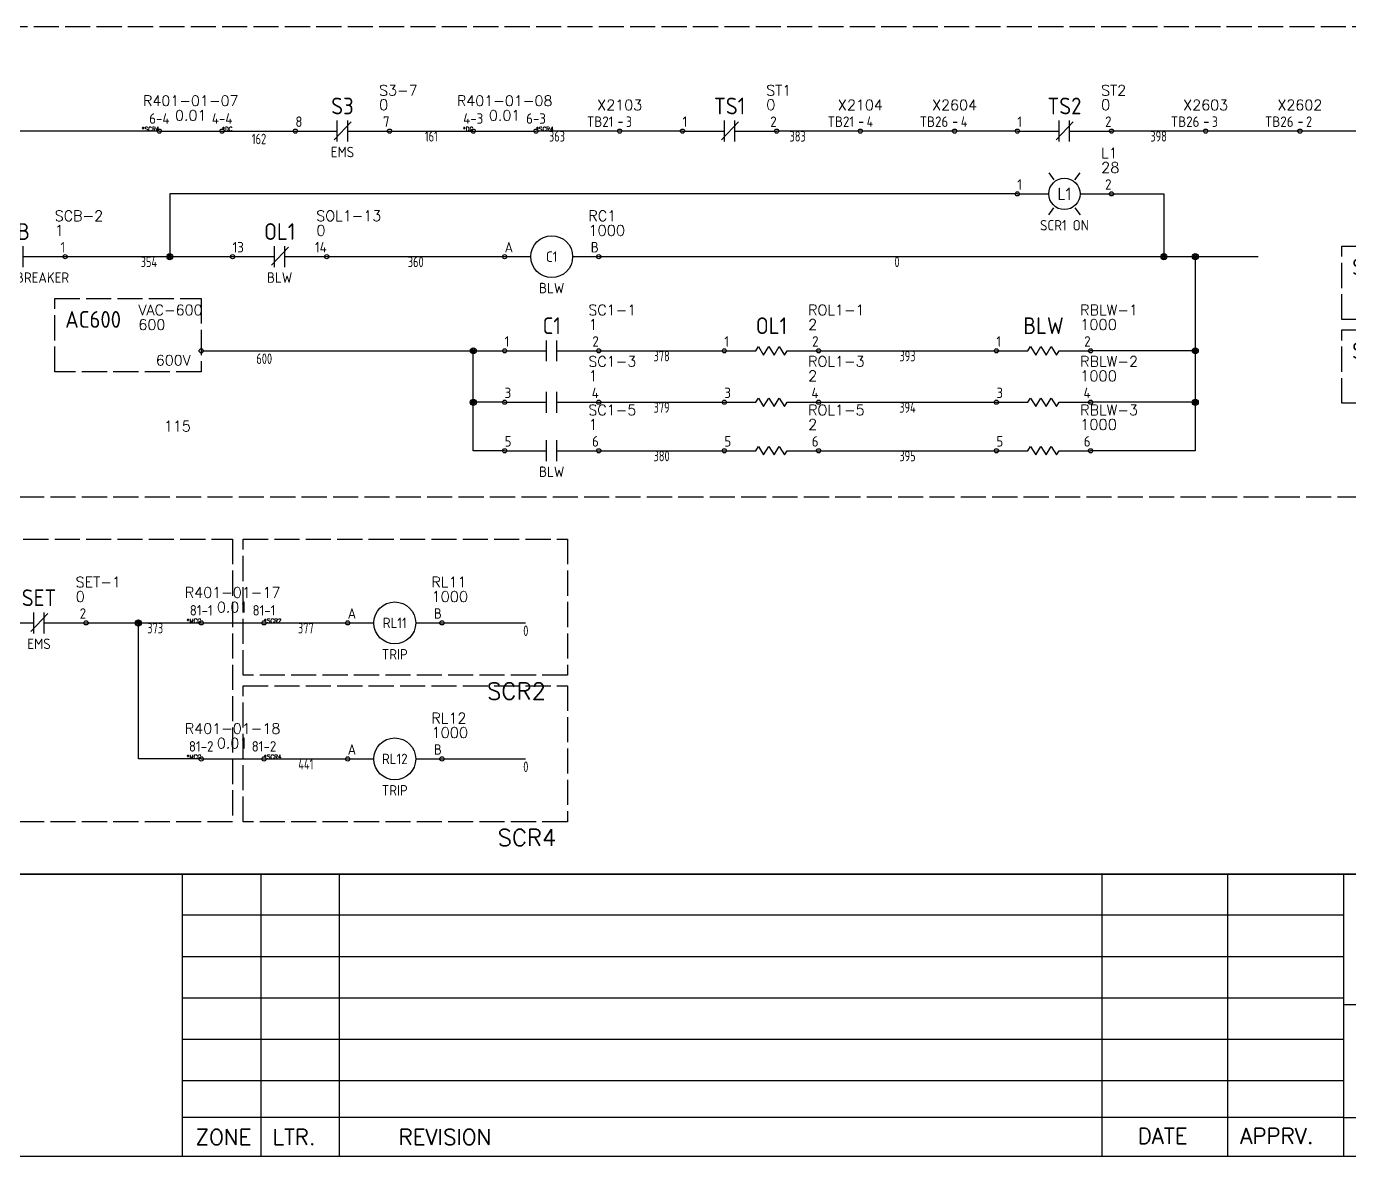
# Model space of a CAD drawing. Header units: millimetres. Extents: x -192 to 1556, y 0 to 646.
# Drawn here: x 120.8 to 436.9, y 0 to 270 of the extents above; entities that cross this region are included whole.
import ezdxf
from ezdxf.enums import TextEntityAlignment as Align

# ---------------------------------------------------------------- set-up
doc = ezdxf.new("R2010")
doc.units = ezdxf.units.MM
doc.header["$LTSCALE"] = 0.5
doc.linetypes.add('ACAD_ISO02W100', pattern=[15, 12, -3])
for name, color, linetype in [('LOCBOX', 7, 'ACAD_ISO02W100'), ('NETLIST', 50, 'Continuous'), ('OUTLINE_0', 7, 'Continuous'), ('OUTLINE_GRID', 7, 'Continuous'), ('SYMS', 7, 'Continuous'), ('WIREFIXED', 7, 'Continuous'), ('WIRENO', 7, 'Continuous'), ('WIRES', 7, 'Continuous')]:
    doc.layers.add(name, color=color, linetype=linetype)
doc.styles.get("Standard").update_dxf_attribs({"font": 'txt.shx', "bigfont": 'gbcbig.shx'})
doc.styles.add('WD', font='romans.shx', dxfattribs={"bigfont": 'gbcbig.shx'})
doc.styles.add('WD_IEC', font='isocp2.shx', dxfattribs={"width": 0.9, "height": 4})

# ---------------------------------------------------------------- blocks, each defined once
blk = doc.blocks.new('CONTRELEC 2016 BLOCK')
for p, q in [((131.63, 68.75), (131.63, 12.5)), ((147.26, 68.75), (147.26, 12.5)), ((162.88, 68.75), (162.88, 12.5)), ((314.74, 68.75), (314.74, 12.5)), ((339.74, 68.75), (339.74, 12.5)), ((362.88, 68.75), (362.88, 12.5)), ((362.88, 60.54), (131.63, 60.54)), ((362.88, 52.29), (131.63, 52.29)), ((362.88, 44.04), (131.63, 44.04)), ((362.88, 42.79), (444.47, 42.79)), ((362.88, 35.79), (131.63, 35.79)), ((362.88, 27.54), (131.63, 27.54)), ((362.88, 20.29), (131.63, 20.29)), ((362.88, 20.29), (444.47, 20.29))]:
    blk.add_line(p, q)
blk.add_lwpolyline([(0, 68.75), (850, 68.75), (850, 12.5), (0, 12.5)], close=True)
at = {"layer": 'OUTLINE_0'}
for s, p in [('ZONE', (134.3, 14.8)), ('LTR.', (149.63, 14.83)), ('REVISION', (174.72, 14.83)), ('DATE', (321.88, 15.05)), ('APPRV.', (342.3, 15.05))]:
    blk.add_text(s, height=3.125, dxfattribs=at).set_placement(p)
at = {"layer": 'OUTLINE_0', "style": 'WD'}
for tag, height, p in [('DWGDESC1', 5, (644.66, 57.89)), ('EDBY', 3, (553.37, 56.41)), ('EDDATE', 3, (575, 56.41)), ('DWGDESC2', 5, (645.03, 47.96)), ('CKBY', 3, (553.37, 48.16)), ('CKDATE', 3, (575, 48.16)), ('DWGDESC3', 5, (645.15, 37.57)), ('PROJDESC', 5, (642.81, 17.97)), ('REVISION', 3, (835.28, 16.64))]:
    blk.add_attdef(tag, text='', height=height, dxfattribs=at).set_placement(p, align=Align.MIDDLE_CENTER)
blk.add_attdef('DWGNO', text='', height=5, dxfattribs=at).set_placement((782.6, 33.58), align=Align.MIDDLE_RIGHT)
blk.add_attdef('SHEETNO', text='', height=5, dxfattribs=at).set_placement((788, 33.58), align=Align.MIDDLE_LEFT)
for tag, p, height in [('FILENAME', (721.45, 22.05), 3), ('SCALE', (725.62, 15.05), 3), ('SH', (776.35, 15.29), 3), ('NSH', (796.5, 15.11), 3.12)]:
    blk.add_attdef(tag, p, '', height=height, dxfattribs=at)
at = {"layer": 'OUTLINE_0', "style": 'WD', "flags": 1}
blk.add_attdef('WD_TB', (567.05, 15.25), '', height=3, dxfattribs=at)
blk = doc.blocks.new('2010 Grid')
at = {"layer": 'OUTLINE_GRID'}
blk.add_line((850, 0), (0, 0), dxfattribs=at)
blk = doc.blocks.new('CONTACT-NC')
for p, q in [((0, 0), (10, 0)), ((13.35, 2.25), (9.28, -2.05)), ((10, -2.5), (10, 2.5)), ((12.5, -2.5), (12.5, 2.5)), ((12.5, 0), (22.5, 0))]:
    blk.add_line(p, q)
for centre in [(0, 0), (22.5, 0)]:
    blk.add_circle(centre, 0.5)
at = {"style": 'WD_IEC', "flags": 1}
blk.add_attdef('LOC', text='', height=4, dxfattribs=at).set_placement((11.25, 11), align=Align.MIDDLE_CENTER)
at = {"style": 'WD_IEC'}
for tag, height, p in [('TAG1', 4, (11.25, 6)), ('DESC1', 2.5, (11.25, -5))]:
    blk.add_attdef(tag, text='', height=height, dxfattribs=at).set_placement(p, align=Align.MIDDLE_CENTER)
for tag, p, height, flags in [('TERM01', (0, 1), 2.5, 8), ('X4TERM01', (0, 0), 0.64, 1), ('X1TERM02', (22.5, 0), 0.64, 1)]:
    blk.add_attdef(tag, p, '', height=height, dxfattribs=dict(at, flags=flags))
at = {"style": 'WD_IEC', "flags": 8}
blk.add_attdef('TERM02', text='', height=2.5, dxfattribs=at).set_placement((22.5, 1), align=Align.RIGHT)
at = {"layer": 'NETLIST'}
for tag, p, height in [('NETTAG', (20, 8.5), 2.5), ('NETVALUE', (20, 5), 2.56)]:
    blk.add_attdef(tag, p, '', height=height, dxfattribs=at)
blk = doc.blocks.new('TBH-1')
blk.add_line((-0.33, 2.17), (0.65, 2.17))
blk.add_circle((0, 0), 0.5)
at = {"style": 'WD_IEC', "flags": 1}
blk.add_attdef('LOC', text='', height=4, dxfattribs=at).set_placement((-15, 7.5), align=Align.MIDDLE_LEFT)
at = {"style": 'WD_IEC'}
blk.add_attdef('TAG1', text='', height=2.5, dxfattribs=at).set_placement((-1.5, 1), align=Align.RIGHT)
at = {"style": 'WD_IEC', "width": 0.9}
blk.add_attdef('TERM01', (1.5, 1), '', height=2.5, dxfattribs=at)
at = {"style": 'WD_IEC', "flags": 1}
blk.add_attdef('X1TERM01', (0, 0), '', height=0.5, dxfattribs=at)
at = {"layer": 'NETLIST'}
for tag, p in [('NETTAG', (0, 5)), ('NETVALUE', (0, -2.5))]:
    blk.add_attdef(tag, text='', height=2.5, dxfattribs=at).set_placement(p, align=Align.CENTER)
blk = doc.blocks.new('INTERCONNECT-H1')
blk.add_line((-2.5, 0), (12.5, 0))
for centre in [(-2.5, 0), (12.5, 0)]:
    blk.add_circle(centre, 0.5)
at = {"style": 'WD_IEC', "flags": 1}
for tag, height, p in [('LOC', 4, (5, 10)), ('TAG1', 4, (-2.43, 3.16)), ('DESC1', 2.5, (5, -2.5))]:
    blk.add_attdef(tag, text='', height=height, dxfattribs=at).set_placement(p, align=Align.MIDDLE_CENTER)
at = {"style": 'WD_IEC', "flags": 8}
for tag, p in [('TERM01', (-2.5, 1)), ('TERM02', (12.5, 1))]:
    blk.add_attdef(tag, text='', height=2.5, dxfattribs=at).set_placement(p, align=Align.BOTTOM_CENTER)
at = {"style": 'WD_IEC', "flags": 1}
blk.add_attdef('X4TERM01', (-2.5, 0), '', height=0.5, dxfattribs=at)
blk.add_attdef('X1TERM02', text='', height=0.5, dxfattribs=at).set_placement((12.5, 0), align=Align.RIGHT)
at = {"layer": 'NETLIST'}
for tag, p in [('NETTAG', (5, 6)), ('NETVALUE', (5, 2.5))]:
    blk.add_attdef(tag, text='', height=2.5, dxfattribs=at).set_placement(p, align=Align.CENTER)
blk.add_attdef('X4TERMDESC01', text='', height=1, dxfattribs=at).set_placement((-2.5, 0), align=Align.RIGHT)
blk.add_attdef('X1TERMDESC02', (12.5, 0), '', height=1, dxfattribs=at)
blk = doc.blocks.new('CONTACT-NO')
for p, q in [((2.5, 0), (12.5, 0)), ((12.5, -2.5), (12.5, 2.5)), ((15, -2.5), (15, 2.5)), ((15, 0), (25, 0))]:
    blk.add_line(p, q)
for centre in [(2.5, 0), (25, 0)]:
    blk.add_circle(centre, 0.5)
at = {"style": 'WD_IEC', "flags": 1}
blk.add_attdef('LOC', text='', height=4, dxfattribs=at).set_placement((13.75, 11), align=Align.MIDDLE_CENTER)
at = {"style": 'WD_IEC'}
for tag, height, p in [('TAG1', 4, (13.75, 6)), ('DESC1', 2.5, (13.75, -5))]:
    blk.add_attdef(tag, text='', height=height, dxfattribs=at).set_placement(p, align=Align.MIDDLE_CENTER)
for tag, p, height, flags in [('TERM01', (2.5, 1), 2.5, 8), ('X4TERM01', (2.5, 0), 0.64, 1), ('X1TERM02', (25, 0), 0.64, 1)]:
    blk.add_attdef(tag, p, '', height=height, dxfattribs=dict(at, flags=flags))
at = {"style": 'WD_IEC', "flags": 8}
blk.add_attdef('TERM02', text='', height=2.5, dxfattribs=at).set_placement((25, 1), align=Align.RIGHT)
at = {"layer": 'NETLIST'}
for tag, p, height in [('NETTAG', (22.5, 8.5), 2.5), ('NETVALUE', (22.5, 5), 2.56)]:
    blk.add_attdef(tag, p, '', height=height, dxfattribs=at)
blk = doc.blocks.new('LAMP-1')
for p, q in [((7.5, 5), (8.73, 3.36)), ((13.77, 3.36), (15, 5)), ((0, 0), (7.5, 0)), ((15, 0), (22.5, 0)), ((7.5, -5), (8.73, -3.36)), ((13.77, -3.36), (15, -5))]:
    blk.add_line(p, q)
for centre, radius in [((11.25, 0), 3.75), ((0, 0), 0.5), ((22.5, 0), 0.5)]:
    blk.add_circle(centre, radius)
at = {"style": 'WD_IEC', "flags": 1}
blk.add_attdef('LOC', text='', height=4, dxfattribs=at).set_placement((11.25, 11), align=Align.MIDDLE_CENTER)
at = {"style": 'WD_IEC'}
for tag, p, height, flags in [('TERM01', (0, 1), 2.5, 8), ('X4TERM01', (0, 0), 0.64, 1), ('X1TERM02', (22.5, 0), 0.64, 1)]:
    blk.add_attdef(tag, p, '', height=height, dxfattribs=dict(at, flags=flags))
at = {"style": 'WD_IEC', "flags": 8}
blk.add_attdef('TERM02', text='', height=2.5, dxfattribs=at).set_placement((22.5, 1), align=Align.RIGHT)
at = {"style": 'WD_IEC'}
for tag, height, p in [('TAG1', 3, (11.25, 0)), ('DESC1', 2.5, (11.25, -7.5))]:
    blk.add_attdef(tag, text='', height=height, dxfattribs=at).set_placement(p, align=Align.MIDDLE_CENTER)
at = {"layer": 'NETLIST'}
for tag, p, height in [('NETTAG', (20, 8.5), 2.5), ('NETVALUE', (20, 5), 2.56)]:
    blk.add_attdef(tag, p, '', height=height, dxfattribs=at)
blk = doc.blocks.new('CONTACTOR-H')
for p, q in [((0, 0), (6.25, 0)), ((16.25, 0), (22.5, 0))]:
    blk.add_line(p, q)
for centre, radius in [((11.25, 0), 5), ((0, 0), 0.5), ((22.5, 0), 0.5)]:
    blk.add_circle(centre, radius)
at = {"style": 'WD_IEC', "flags": 1}
blk.add_attdef('LOC', text='', height=4, dxfattribs=at).set_placement((11.25, 8.5), align=Align.MIDDLE_CENTER)
at = {"style": 'WD_IEC'}
for tag, p, height, flags in [('TERM01', (0, 1), 2.5, 8), ('X4TERM01', (0, 0), 0.64, 1), ('X1TERM02', (22.5, 0), 0.64, 1)]:
    blk.add_attdef(tag, p, '', height=height, dxfattribs=dict(at, flags=flags))
at = {"style": 'WD_IEC', "flags": 8}
blk.add_attdef('TERM02', text='', height=2.5, dxfattribs=at).set_placement((22.5, 1), align=Align.RIGHT)
at = {"style": 'WD_IEC'}
for tag, height, p in [('TAG1', 4, (11.25, 0)), ('DESC1', 2.5, (11.25, -7.5))]:
    blk.add_attdef(tag, text='', height=height, dxfattribs=at).set_placement(p, align=Align.MIDDLE_CENTER)
at = {"layer": 'NETLIST'}
for tag, p, height in [('NETTAG', (20, 8.5), 2.5), ('NETVALUE', (20, 5), 2.56)]:
    blk.add_attdef(tag, p, '', height=height, dxfattribs=at)
blk = doc.blocks.new('RESISTOR-1')
for p, q in [((0, 0), (7.5, 0)), ((7.5, 0), (8.12, 1)), ((8.12, 1), (9.38, -1)), ((9.38, -1), (10.62, 1)), ((10.62, 1), (11.88, -1)), ((11.88, -1), (13.12, 1)), ((13.12, 1), (14.38, -1)), ((14.38, -1), (15, 0)), ((15, 0), (22.5, 0))]:
    blk.add_line(p, q)
for centre in [(0, 0), (22.5, 0)]:
    blk.add_circle(centre, 0.5)
at = {"style": 'WD_IEC', "flags": 1}
blk.add_attdef('LOC', text='', height=4, dxfattribs=at).set_placement((11.25, 11), align=Align.MIDDLE_CENTER)
at = {"style": 'WD_IEC'}
for tag, height, p in [('TAG1', 4, (11.25, 6)), ('DESC1', 2.5, (10.75, -3))]:
    blk.add_attdef(tag, text='', height=height, dxfattribs=at).set_placement(p, align=Align.MIDDLE_CENTER)
for tag, p, height, flags in [('TERM01', (0, 1), 2.5, 8), ('X4TERM01', (0, 0), 0.64, 1), ('X1TERM02', (22.5, 0), 0.64, 1)]:
    blk.add_attdef(tag, p, '', height=height, dxfattribs=dict(at, flags=flags))
at = {"style": 'WD_IEC', "flags": 8}
blk.add_attdef('TERM02', text='', height=2.5, dxfattribs=at).set_placement((22.5, 1), align=Align.RIGHT)
at = {"layer": 'NETLIST'}
for tag, p, height in [('NETTAG', (20, 8.5), 2.5), ('NETVALUE', (20, 5), 2.56)]:
    blk.add_attdef(tag, p, '', height=height, dxfattribs=at)
blk = doc.blocks.new('WDDOT')
for radius in [0.72, 0.449, 0.223]:
    blk.add_circle((0, 0), radius)
blk = doc.blocks.new('WD_WNH2')
at = {"linetype": 'Continuous', "style": 'WD_IEC', "width": 0.8}
blk.add_attdef('WIRENO', text='', height=2.5, dxfattribs=at).set_placement((0, 0), align=Align.TOP_CENTER)
at = {"style": 'WD_IEC', "flags": 1}
for tag, p in [('W02USER', (0, -1.21)), ('W03USER', (0, -1.33)), ('W04USER', (0, -1.46)), ('W05USER', (0, -1.58)), ('W06USER', (0, -1.71)), ('W07USER', (0, -1.83)), ('W08USER', (0, -1.96)), ('W09USER', (0, -2.08)), ('W01USER', (0, -1.08)), ('W10USER', (0, -2.21))]:
    blk.add_attdef(tag, text='', height=0.08, dxfattribs=at).set_placement(p, align=Align.CENTER)
blk = doc.blocks.new('DCM-1')
at = {"linetype": 'ACAD_ISO02W100'}
blk.add_lwpolyline([(-35, 12.5), (0, 12.5), (0, -5), (-35, -5)], close=True, dxfattribs=at)
blk.add_circle((0, 0), 0.5)
at = {"style": 'WD_IEC'}
for tag, height, flags, p in [('LOC', 4, 1, (-32.5, 14.5)), ('DESC1', 3, 9, (-32.5, 2.5))]:
    blk.add_attdef(tag, text='', height=height, dxfattribs=dict(at, flags=flags)).set_placement(p, align=Align.MIDDLE_LEFT)
blk.add_attdef('TAG1', text='', height=4, dxfattribs=at).set_placement((-32.5, 7.5), align=Align.MIDDLE_LEFT)
at = {"style": 'WD_IEC', "flags": 1}
blk.add_attdef('X1TERM01', (0, 0), '', height=0.5, dxfattribs=at)
blk.add_attdef('TERMDESC01', text='', height=2.5).set_placement((-2.5, -1), align=Align.TOP_RIGHT)
blk.add_attdef('TERM01', text='', height=2.5).set_placement((-2.5, -20), align=Align.BOTTOM_RIGHT)
at = {"layer": 'NETLIST'}
for tag, p in [('NETTAG', (-15, 8.5)), ('NETVALUE', (-15, 5))]:
    blk.add_attdef(tag, p, '', height=2.5, dxfattribs=at)

msp = doc.modelspace()

# ---------------------------------------------------------------- linework, layer by layer
at = {"layer": 'LOCBOX'}
for points in [[(-192.5, 270), (980, 270), (980, 157.5), (-192.5, 157.5)], [(22.5, 147.5), (170, 147.5), (170, 80), (22.5, 80)], [(172.5, 147.5), (250, 147.5), (250, 115), (172.5, 115)], [(172.5, 112.5), (250, 112.5), (250, 80), (172.5, 80)]]:
    msp.add_lwpolyline(points, close=True, dxfattribs=at)
at = {"layer": 'WIRES'}
for p, q in [((152.5, 245), (2.5, 245)), ((167.5, 245), (185, 245)), ((207.5, 245), (227.5, 245)), ((252.5, 245), (242.5, 245)), ((262.5, 245), (252.5, 245)), ((277.5, 245), (262.5, 245)), ((310, 245), (300, 245)), ((320, 245), (310, 245)), ((342.5, 245), (320, 245)), ((357.5, 245), (342.5, 245)), ((402.5, 245), (380, 245)), ((425, 245), (402.5, 245)), ((440, 245), (425, 245)), ((357.5, 230), (155, 230)), ((155, 230), (155, 215)), ((380, 230), (392.5, 230)), ((392.5, 230), (392.5, 215)), ((130, 215), (170, 215)), ((192.5, 215), (235, 215)), ((257.5, 215), (400, 215)), ((400, 215), (400, 212.5)), ((400, 215), (415, 215)), ((400, 212.5), (400, 192.5)), ((162.5, 192.5), (235, 192.5)), ((227.5, 180.22), (227.5, 192.5)), ((257.5, 192.5), (287.5, 192.5)), ((310, 192.5), (352.5, 192.5)), ((400, 192.5), (375, 192.5)), ((400, 192.5), (400, 180.22)), ((235, 180.22), (227.5, 180.22)), ((227.5, 172.5), (227.5, 180.22)), ((257.5, 180.22), (287.5, 180.22)), ((310, 180.22), (352.5, 180.22)), ((400, 180.22), (375, 180.22)), ((400, 180.22), (400, 168.62)), ((227.5, 168.62), (227.5, 172.5)), ((235, 168.62), (227.5, 168.62)), ((257.5, 168.62), (287.5, 168.62)), ((310, 168.62), (352.5, 168.62)), ((400, 168.62), (375, 168.62)), ((135, 127.5), (162.5, 127.5)), ((147.5, 95), (147.5, 127.5)), ((177.5, 127.5), (197.5, 127.5)), ((220, 127.5), (240, 127.5)), ((162.5, 95), (147.5, 95)), ((177.5, 95), (197.5, 95)), ((220, 95), (240, 95))]:
    msp.add_line(p, q, dxfattribs=at)

# ---------------------------------------------------------------- block references
at = {"xscale": 1.2, "yscale": 1.2, "zscale": 1.2}
for name, p in [('2010 Grid', (0, 67.5)), ('CONTRELEC 2016 BLOCK', (0, -15))]:
    msp.add_blockref(name, p, dxfattribs=at)
ref = msp.add_blockref('INTERCONNECT-H1', (155, 245))
ref.add_attrib('TERM02', '4-4', dxfattribs={"height": 2.5, "style": 'WD_IEC'}).set_placement((167.5, 246), align=Align.BOTTOM_CENTER)
ref.add_attrib('TERM01', '6-4', dxfattribs={"height": 2.5, "style": 'WD_IEC'}).set_placement((152.5, 246), align=Align.BOTTOM_CENTER)
ref.add_attrib('NETVALUE', '0.01', dxfattribs={"layer": 'NETLIST', "height": 2.5}).set_placement((160, 247.5), align=Align.CENTER)
ref.add_attrib('NETTAG', 'R401-01-07', dxfattribs={"layer": 'NETLIST', "height": 2.5}).set_placement((160, 251), align=Align.CENTER)
ref.add_attrib('X4TERMDESC01', '*SCR4', dxfattribs={"layer": 'NETLIST', "height": 1}).set_placement((152.5, 245), align=Align.RIGHT)
ref.add_attrib('X1TERMDESC02', '*DC', (167.5, 245), dxfattribs={"layer": 'NETLIST', "height": 1})
ref = msp.add_blockref('CONTACT-NC', (185, 245))
ref.add_attrib('TERM02', '7', dxfattribs={"height": 2.5, "style": 'WD_IEC'}).set_placement((207.5, 246), align=Align.RIGHT)
ref.add_attrib('TERM01', '8', (185, 246), dxfattribs={"height": 2.5, "style": 'WD_IEC'})
ref.add_attrib('DESC1', 'EMS', dxfattribs={"height": 2.5, "style": 'WD_IEC'}).set_placement((196.25, 240), align=Align.MIDDLE_CENTER)
ref.add_attrib('TAG1', 'S3', dxfattribs={"height": 4, "style": 'WD_IEC'}).set_placement((196.25, 251), align=Align.MIDDLE_CENTER)
ref.add_attrib('NETVALUE', '0', (205, 250), dxfattribs={"layer": 'NETLIST', "height": 2.56})
ref.add_attrib('NETTAG', 'S3-7', (205, 253.5), dxfattribs={"layer": 'NETLIST', "height": 2.5})
ref = msp.add_blockref('INTERCONNECT-H1', (230, 245))
ref.add_attrib('TERM02', '6-3', dxfattribs={"height": 2.5, "style": 'WD_IEC'}).set_placement((242.5, 246), align=Align.BOTTOM_CENTER)
ref.add_attrib('TERM01', '4-3', dxfattribs={"height": 2.5, "style": 'WD_IEC'}).set_placement((227.5, 246), align=Align.BOTTOM_CENTER)
ref.add_attrib('NETVALUE', '0.01', dxfattribs={"layer": 'NETLIST', "height": 2.5}).set_placement((235, 247.5), align=Align.CENTER)
ref.add_attrib('NETTAG', 'R401-01-08', dxfattribs={"layer": 'NETLIST', "height": 2.5}).set_placement((235, 251), align=Align.CENTER)
ref.add_attrib('X4TERMDESC01', '*DC', dxfattribs={"layer": 'NETLIST', "height": 1}).set_placement((227.5, 245), align=Align.RIGHT)
ref.add_attrib('X1TERMDESC02', '*SCR4', (242.5, 245), dxfattribs={"layer": 'NETLIST', "height": 1})
ref = msp.add_blockref('CONTACT-NC', (277.5, 245))
ref.add_attrib('TERM02', '2', dxfattribs={"height": 2.5, "style": 'WD_IEC'}).set_placement((300, 246), align=Align.RIGHT)
ref.add_attrib('TERM01', '1', (277.5, 246), dxfattribs={"height": 2.5, "style": 'WD_IEC'})
ref.add_attrib('TAG1', 'TS1', dxfattribs={"height": 4, "style": 'WD_IEC'}).set_placement((288.75, 251), align=Align.MIDDLE_CENTER)
ref.add_attrib('NETVALUE', '0', (297.5, 250), dxfattribs={"layer": 'NETLIST', "height": 2.56})
ref.add_attrib('NETTAG', 'ST1', (297.5, 253.5), dxfattribs={"layer": 'NETLIST', "height": 2.5})
ref = msp.add_blockref('CONTACT-NC', (357.5, 245))
ref.add_attrib('TERM02', '2', dxfattribs={"height": 2.5, "style": 'WD_IEC'}).set_placement((380, 246), align=Align.RIGHT)
ref.add_attrib('TERM01', '1', (357.5, 246), dxfattribs={"height": 2.5, "style": 'WD_IEC'})
ref.add_attrib('TAG1', 'TS2', dxfattribs={"height": 4, "style": 'WD_IEC'}).set_placement((368.75, 251), align=Align.MIDDLE_CENTER)
ref.add_attrib('NETVALUE', '0', (377.5, 250), dxfattribs={"layer": 'NETLIST', "height": 2.56})
ref.add_attrib('NETTAG', 'ST2', (377.5, 253.5), dxfattribs={"layer": 'NETLIST', "height": 2.5})
for name, p, values in [('TBH-1', (262.5, 245), {'TAG1': 'TB21', 'TERM01': '3', 'NETTAG': 'X2103'}), ('TBH-1', (320, 245), {'TAG1': 'TB21', 'TERM01': '4', 'NETTAG': 'X2104'}), ('TBH-1', (342.5, 245), {'TAG1': 'TB26', 'TERM01': '4', 'NETTAG': 'X2604'}), ('TBH-1', (402.5, 245), {'TAG1': 'TB26', 'TERM01': '3', 'NETTAG': 'X2603'}), ('TBH-1', (425, 245), {'TAG1': 'TB26', 'TERM01': '2', 'NETTAG': 'X2602'}), ('DCM-1', (470, 205), {'NETVALUE': '0', 'NETTAG': 'VSCR+', 'TERM01': '1', 'TAG1': 'SCR', 'TERMDESC01': 'BR+'}), ('DCM-1', (162.5, 192.5), {'NETVALUE': '600', 'NETTAG': 'VAC-600', 'TERM01': '115', 'TAG1': 'AC600', 'TERMDESC01': '600V'}), ('DCM-1', (470, 185), {'NETVALUE': '0', 'NETTAG': 'VSCR-', 'TERM01': '1', 'TAG1': 'SCR', 'TERMDESC01': 'BR-'})]:
    msp.add_blockref(name, p).add_auto_attribs(values)
ref = msp.add_blockref('LAMP-1', (357.5, 230))
ref.add_attrib('TERM02', '2', dxfattribs={"height": 2.5, "style": 'WD_IEC'}).set_placement((380, 231), align=Align.RIGHT)
ref.add_attrib('TERM01', '1', (357.5, 231), dxfattribs={"height": 2.5, "style": 'WD_IEC'})
ref.add_attrib('DESC1', 'SCR1 ON', dxfattribs={"height": 2.5, "style": 'WD_IEC'}).set_placement((368.75, 222.5), align=Align.MIDDLE_CENTER)
ref.add_attrib('TAG1', 'L1', dxfattribs={"height": 3, "style": 'WD_IEC'}).set_placement((368.75, 230), align=Align.MIDDLE_CENTER)
ref.add_attrib('NETVALUE', '28', (377.5, 235), dxfattribs={"layer": 'NETLIST', "height": 2.56})
ref.add_attrib('NETTAG', 'L1', (377.5, 238.5), dxfattribs={"layer": 'NETLIST', "height": 2.5})
ref = msp.add_blockref('CONTACT-NO', (105, 215))
ref.add_attrib('NETTAG', 'SCB-2', (127.5, 223.5), dxfattribs={"layer": 'NETLIST', "height": 2.5})
ref.add_attrib('NETVALUE', '1', (127.5, 220), dxfattribs={"layer": 'NETLIST', "height": 2.56})
ref.add_attrib('TAG1', 'CB', dxfattribs={"height": 4, "style": 'WD_IEC'}).set_placement((118.75, 221), align=Align.MIDDLE_CENTER)
ref.add_attrib('DESC1', 'CIRCUIT BREAKER', dxfattribs={"height": 2.5, "style": 'WD_IEC'}).set_placement((118.75, 210), align=Align.MIDDLE_CENTER)
ref.add_attrib('TERM01', '2', (107.5, 216), dxfattribs={"height": 2.5, "style": 'WD_IEC'})
ref.add_attrib('TERM02', '1', dxfattribs={"height": 2.5, "style": 'WD_IEC'}).set_placement((130, 216), align=Align.RIGHT)
ref = msp.add_blockref('CONTACT-NC', (170, 215))
ref.add_attrib('TERM02', '14', dxfattribs={"height": 2.5, "style": 'WD_IEC'}).set_placement((192.5, 216), align=Align.RIGHT)
ref.add_attrib('TERM01', '13', (170, 216), dxfattribs={"height": 2.5, "style": 'WD_IEC'})
ref.add_attrib('DESC1', 'BLW', dxfattribs={"height": 2.5, "style": 'WD_IEC'}).set_placement((181.25, 210), align=Align.MIDDLE_CENTER)
ref.add_attrib('TAG1', 'OL1', dxfattribs={"height": 4, "style": 'WD_IEC'}).set_placement((181.25, 221), align=Align.MIDDLE_CENTER)
ref.add_attrib('NETVALUE', '0', (190, 220), dxfattribs={"layer": 'NETLIST', "height": 2.56})
ref.add_attrib('NETTAG', 'SOL1-13', (190, 223.5), dxfattribs={"layer": 'NETLIST', "height": 2.5})
ref = msp.add_blockref('CONTACTOR-H', (235, 215))
ref.add_attrib('TERM02', 'B', dxfattribs={"height": 2.5, "style": 'WD_IEC'}).set_placement((257.5, 216), align=Align.RIGHT)
ref.add_attrib('TERM01', 'A', (235, 216), dxfattribs={"height": 2.5, "style": 'WD_IEC'})
ref.add_attrib('DESC1', 'BLW', dxfattribs={"height": 2.5, "style": 'WD_IEC'}).set_placement((246.25, 207.5), align=Align.MIDDLE_CENTER)
ref.add_attrib('TAG1', 'C1', dxfattribs={"height": 2.5, "style": 'WD_IEC'}).set_placement((246.25, 215), align=Align.MIDDLE_CENTER)
ref.add_attrib('NETVALUE', '1000', (255, 220), dxfattribs={"layer": 'NETLIST', "height": 2.56})
ref.add_attrib('NETTAG', 'RC1', (255, 223.5), dxfattribs={"layer": 'NETLIST', "height": 2.5})
ref = msp.add_blockref('CONTACT-NO', (232.5, 192.5))
ref.add_attrib('NETTAG', 'SC1-1', (255, 201), dxfattribs={"layer": 'NETLIST', "height": 2.5})
ref.add_attrib('NETVALUE', '1', (255, 197.5), dxfattribs={"layer": 'NETLIST', "height": 2.56})
ref.add_attrib('TAG1', 'C1', dxfattribs={"height": 4, "style": 'WD_IEC'}).set_placement((246.25, 198.5), align=Align.MIDDLE_CENTER)
ref.add_attrib('TERM01', '1', (235, 193.5), dxfattribs={"height": 2.5, "style": 'WD_IEC'})
ref.add_attrib('TERM02', '2', dxfattribs={"height": 2.5, "style": 'WD_IEC'}).set_placement((257.5, 193.5), align=Align.RIGHT)
ref = msp.add_blockref('RESISTOR-1', (287.5, 192.5))
ref.add_attrib('NETTAG', 'ROL1-1', (307.5, 201), dxfattribs={"layer": 'NETLIST', "height": 2.5})
ref.add_attrib('NETVALUE', '2', (307.5, 197.5), dxfattribs={"layer": 'NETLIST', "height": 2.56})
ref.add_attrib('TAG1', 'OL1', dxfattribs={"height": 4, "style": 'WD_IEC'}).set_placement((298.75, 198.5), align=Align.MIDDLE_CENTER)
ref.add_attrib('TERM01', '1', (287.5, 193.5), dxfattribs={"height": 2.5, "style": 'WD_IEC'})
ref.add_attrib('TERM02', '2', dxfattribs={"height": 2.5, "style": 'WD_IEC'}).set_placement((310, 193.5), align=Align.RIGHT)
ref = msp.add_blockref('RESISTOR-1', (352.5, 192.5))
ref.add_attrib('NETTAG', 'RBLW-1', (372.5, 201), dxfattribs={"layer": 'NETLIST', "height": 2.5})
ref.add_attrib('NETVALUE', '1000', (372.5, 197.5), dxfattribs={"layer": 'NETLIST', "height": 2.56})
ref.add_attrib('TAG1', 'BLW', dxfattribs={"height": 4, "style": 'WD_IEC'}).set_placement((363.75, 198.5), align=Align.MIDDLE_CENTER)
ref.add_attrib('TERM01', '1', (352.5, 193.5), dxfattribs={"height": 2.5, "style": 'WD_IEC'})
ref.add_attrib('TERM02', '2', dxfattribs={"height": 2.5, "style": 'WD_IEC'}).set_placement((375, 193.5), align=Align.RIGHT)
ref = msp.add_blockref('CONTACT-NO', (232.5, 180.22))
ref.add_attrib('NETTAG', 'SC1-3', (255, 188.72), dxfattribs={"layer": 'NETLIST', "height": 2.5})
ref.add_attrib('NETVALUE', '1', (255, 185.22), dxfattribs={"layer": 'NETLIST', "height": 2.56})
ref.add_attrib('TERM01', '3', (235, 181.22), dxfattribs={"height": 2.5, "style": 'WD_IEC'})
ref.add_attrib('TERM02', '4', dxfattribs={"height": 2.5, "style": 'WD_IEC'}).set_placement((257.5, 181.22), align=Align.RIGHT)
ref = msp.add_blockref('RESISTOR-1', (287.5, 180.22))
ref.add_attrib('NETTAG', 'ROL1-3', (307.5, 188.72), dxfattribs={"layer": 'NETLIST', "height": 2.5})
ref.add_attrib('NETVALUE', '2', (307.5, 185.22), dxfattribs={"layer": 'NETLIST', "height": 2.56})
ref.add_attrib('TERM01', '3', (287.5, 181.22), dxfattribs={"height": 2.5, "style": 'WD_IEC'})
ref.add_attrib('TERM02', '4', dxfattribs={"height": 2.5, "style": 'WD_IEC'}).set_placement((310, 181.22), align=Align.RIGHT)
ref = msp.add_blockref('RESISTOR-1', (352.5, 180.22))
ref.add_attrib('NETTAG', 'RBLW-2', (372.5, 188.72), dxfattribs={"layer": 'NETLIST', "height": 2.5})
ref.add_attrib('NETVALUE', '1000', (372.5, 185.22), dxfattribs={"layer": 'NETLIST', "height": 2.56})
ref.add_attrib('TERM01', '3', (352.5, 181.22), dxfattribs={"height": 2.5, "style": 'WD_IEC'})
ref.add_attrib('TERM02', '4', dxfattribs={"height": 2.5, "style": 'WD_IEC'}).set_placement((375, 181.22), align=Align.RIGHT)
ref = msp.add_blockref('CONTACT-NO', (232.5, 168.62))
ref.add_attrib('NETTAG', 'SC1-5', (255, 177.12), dxfattribs={"layer": 'NETLIST', "height": 2.5})
ref.add_attrib('NETVALUE', '1', (255, 173.62), dxfattribs={"layer": 'NETLIST', "height": 2.56})
ref.add_attrib('DESC1', 'BLW', dxfattribs={"height": 2.5, "style": 'WD_IEC'}).set_placement((246.25, 163.62), align=Align.MIDDLE_CENTER)
ref.add_attrib('TERM01', '5', (235, 169.62), dxfattribs={"height": 2.5, "style": 'WD_IEC'})
ref.add_attrib('TERM02', '6', dxfattribs={"height": 2.5, "style": 'WD_IEC'}).set_placement((257.5, 169.62), align=Align.RIGHT)
ref = msp.add_blockref('RESISTOR-1', (287.5, 168.62))
ref.add_attrib('NETTAG', 'ROL1-5', (307.5, 177.12), dxfattribs={"layer": 'NETLIST', "height": 2.5})
ref.add_attrib('NETVALUE', '2', (307.5, 173.62), dxfattribs={"layer": 'NETLIST', "height": 2.56})
ref.add_attrib('TERM01', '5', (287.5, 169.62), dxfattribs={"height": 2.5, "style": 'WD_IEC'})
ref.add_attrib('TERM02', '6', dxfattribs={"height": 2.5, "style": 'WD_IEC'}).set_placement((310, 169.62), align=Align.RIGHT)
ref = msp.add_blockref('RESISTOR-1', (352.5, 168.62))
ref.add_attrib('NETTAG', 'RBLW-3', (372.5, 177.12), dxfattribs={"layer": 'NETLIST', "height": 2.5})
ref.add_attrib('NETVALUE', '1000', (372.5, 173.62), dxfattribs={"layer": 'NETLIST', "height": 2.56})
ref.add_attrib('TERM01', '5', (352.5, 169.62), dxfattribs={"height": 2.5, "style": 'WD_IEC'})
ref.add_attrib('TERM02', '6', dxfattribs={"height": 2.5, "style": 'WD_IEC'}).set_placement((375, 169.62), align=Align.RIGHT)
ref = msp.add_blockref('CONTACT-NC', (112.5, 127.5))
ref.add_attrib('TERM02', '2', dxfattribs={"height": 2.5, "style": 'WD_IEC'}).set_placement((135, 128.5), align=Align.RIGHT)
ref.add_attrib('TERM01', '1', (112.5, 128.5), dxfattribs={"height": 2.5, "style": 'WD_IEC'})
ref.add_attrib('DESC1', 'EMS', dxfattribs={"height": 2.5, "style": 'WD_IEC'}).set_placement((123.75, 122.5), align=Align.MIDDLE_CENTER)
ref.add_attrib('TAG1', 'SET', dxfattribs={"height": 4, "style": 'WD_IEC'}).set_placement((123.75, 133.5), align=Align.MIDDLE_CENTER)
ref.add_attrib('NETVALUE', '0', (132.5, 132.5), dxfattribs={"layer": 'NETLIST', "height": 2.56})
ref.add_attrib('NETTAG', 'SET-1', (132.5, 136), dxfattribs={"layer": 'NETLIST', "height": 2.5})
ref = msp.add_blockref('INTERCONNECT-H1', (165, 127.5))
ref.add_attrib('TERM02', '81-1', dxfattribs={"height": 2.5, "style": 'WD_IEC'}).set_placement((177.5, 128.5), align=Align.BOTTOM_CENTER)
ref.add_attrib('TERM01', '81-1', dxfattribs={"height": 2.5, "style": 'WD_IEC'}).set_placement((162.5, 128.5), align=Align.BOTTOM_CENTER)
ref.add_attrib('NETVALUE', '0.01', dxfattribs={"layer": 'NETLIST', "height": 2.5}).set_placement((170, 130), align=Align.CENTER)
ref.add_attrib('NETTAG', 'R401-01-17', dxfattribs={"layer": 'NETLIST', "height": 2.5}).set_placement((170, 133.5), align=Align.CENTER)
ref.add_attrib('X4TERMDESC01', '*MCC', dxfattribs={"layer": 'NETLIST', "height": 1}).set_placement((162.5, 127.5), align=Align.RIGHT)
ref.add_attrib('X1TERMDESC02', '*SCR2', (177.5, 127.5), dxfattribs={"layer": 'NETLIST', "height": 1})
ref = msp.add_blockref('CONTACTOR-H', (197.5, 127.5))
ref.add_attrib('TERM02', 'B', dxfattribs={"height": 2.5, "style": 'WD_IEC'}).set_placement((220, 128.5), align=Align.RIGHT)
ref.add_attrib('TERM01', 'A', (197.5, 128.5), dxfattribs={"height": 2.5, "style": 'WD_IEC'})
ref.add_attrib('DESC1', 'TRIP', dxfattribs={"height": 2.5, "style": 'WD_IEC'}).set_placement((208.75, 120), align=Align.MIDDLE_CENTER)
ref.add_attrib('TAG1', 'RL11', dxfattribs={"height": 2.5, "style": 'WD_IEC'}).set_placement((208.75, 127.5), align=Align.MIDDLE_CENTER)
ref.add_attrib('NETVALUE', '1000', (217.5, 132.5), dxfattribs={"layer": 'NETLIST', "height": 2.56})
ref.add_attrib('NETTAG', 'RL11', (217.5, 136), dxfattribs={"layer": 'NETLIST', "height": 2.5})
ref = msp.add_blockref('CONTACTOR-H', (197.5, 95))
ref.add_attrib('TERM02', 'B', dxfattribs={"height": 2.5, "style": 'WD_IEC'}).set_placement((220, 96), align=Align.RIGHT)
ref.add_attrib('TERM01', 'A', (197.5, 96), dxfattribs={"height": 2.5, "style": 'WD_IEC'})
ref.add_attrib('DESC1', 'TRIP', dxfattribs={"height": 2.5, "style": 'WD_IEC'}).set_placement((208.75, 87.5), align=Align.MIDDLE_CENTER)
ref.add_attrib('TAG1', 'RL12', dxfattribs={"height": 2.5, "style": 'WD_IEC'}).set_placement((208.75, 95), align=Align.MIDDLE_CENTER)
ref.add_attrib('NETVALUE', '1000', (217.5, 100), dxfattribs={"layer": 'NETLIST', "height": 2.56})
ref.add_attrib('NETTAG', 'RL12', (217.5, 103.5), dxfattribs={"layer": 'NETLIST', "height": 2.5})
ref = msp.add_blockref('INTERCONNECT-H1', (165, 95))
ref.add_attrib('TERM02', '81-2', dxfattribs={"height": 2.5, "style": 'WD_IEC'}).set_placement((177.5, 96), align=Align.BOTTOM_CENTER)
ref.add_attrib('TERM01', '81-2', dxfattribs={"height": 2.5, "style": 'WD_IEC'}).set_placement((162.5, 96), align=Align.BOTTOM_CENTER)
ref.add_attrib('NETVALUE', '0.01', dxfattribs={"layer": 'NETLIST', "height": 2.5}).set_placement((170, 97.5), align=Align.CENTER)
ref.add_attrib('NETTAG', 'R401-01-18', dxfattribs={"layer": 'NETLIST', "height": 2.5}).set_placement((170, 101), align=Align.CENTER)
ref.add_attrib('X4TERMDESC01', '*MCC', dxfattribs={"layer": 'NETLIST', "height": 1}).set_placement((162.5, 95), align=Align.RIGHT)
ref.add_attrib('X1TERMDESC02', '*SCR4', (177.5, 95), dxfattribs={"layer": 'NETLIST', "height": 1})
at = {"layer": 'SYMS'}
for p in [(155, 215), (392.5, 215), (400, 215), (227.5, 192.5), (400, 192.5), (227.5, 180.22), (400, 180.22), (147.5, 127.5)]:
    msp.add_blockref('WDDOT', p, dxfattribs=at)
at = {"layer": 'WIREFIXED'}
ref = msp.add_blockref('WD_WNH2', (176.25, 245), dxfattribs=at)
ref.add_attrib('WIRENOF', '162', dxfattribs={"linetype": 'Continuous', "height": 2.5, "style": 'WD_IEC', "width": 0.8}).set_placement((176.31, 244.37), align=Align.TOP_CENTER)
ref = msp.add_blockref('WD_WNH2', (217.5, 245), dxfattribs=at)
ref.add_attrib('WIRENOF', '161', dxfattribs={"linetype": 'Continuous', "height": 2.5, "style": 'WD_IEC', "width": 0.8}).set_placement((217.5, 245), align=Align.TOP_CENTER)
ref = msp.add_blockref('WD_WNH2', (328.75, 215), dxfattribs=at)
ref.add_attrib('WIRENOF', '0', dxfattribs={"linetype": 'Continuous', "height": 2.5, "style": 'WD_IEC', "width": 0.8}).set_placement((328.75, 215), align=Align.TOP_CENTER)
ref = msp.add_blockref('WD_WNH2', (177.5, 192.5), dxfattribs=at)
ref.add_attrib('WIRENOF', '600', dxfattribs={"linetype": 'Continuous', "height": 2.5, "style": 'WD_IEC', "width": 0.8}).set_placement((177.56, 191.87), align=Align.TOP_CENTER)
ref = msp.add_blockref('WD_WNH2', (240, 127.5), dxfattribs=at)
ref.add_attrib('WIRENOF', '0', dxfattribs={"linetype": 'Continuous', "height": 2.5, "style": 'WD_IEC', "width": 0.8}).set_placement((240.06, 126.87), align=Align.TOP_CENTER)
ref = msp.add_blockref('WD_WNH2', (240, 95), dxfattribs=at)
ref.add_attrib('WIRENOF', '0', dxfattribs={"linetype": 'Continuous', "height": 2.5, "style": 'WD_IEC', "width": 0.8}).set_placement((240.06, 94.37), align=Align.TOP_CENTER)
at = {"layer": 'WIRENO'}
ref = msp.add_blockref('WD_WNH2', (247.5, 245), dxfattribs=at)
ref.add_attrib('WIRENO', '363', dxfattribs={"linetype": 'Continuous', "height": 2.5, "style": 'WD_IEC', "width": 0.8}).set_placement((247.5, 245), align=Align.TOP_CENTER)
ref = msp.add_blockref('WD_WNH2', (305, 245), dxfattribs=at)
ref.add_attrib('WIRENO', '383', dxfattribs={"linetype": 'Continuous', "height": 2.5, "style": 'WD_IEC', "width": 0.8}).set_placement((305, 245), align=Align.TOP_CENTER)
ref = msp.add_blockref('WD_WNH2', (391.25, 245), dxfattribs=at)
ref.add_attrib('WIRENO', '398', dxfattribs={"linetype": 'Continuous', "height": 2.5, "style": 'WD_IEC', "width": 0.8}).set_placement((391.25, 245), align=Align.TOP_CENTER)
ref = msp.add_blockref('WD_WNH2', (150, 215), dxfattribs=at)
ref.add_attrib('WIRENO', '354', dxfattribs={"linetype": 'Continuous', "height": 2.5, "style": 'WD_IEC', "width": 0.8}).set_placement((150, 215), align=Align.TOP_CENTER)
ref = msp.add_blockref('WD_WNH2', (213.75, 215), dxfattribs=at)
ref.add_attrib('WIRENO', '360', dxfattribs={"linetype": 'Continuous', "height": 2.5, "style": 'WD_IEC', "width": 0.8}).set_placement((213.75, 215), align=Align.TOP_CENTER)
ref = msp.add_blockref('WD_WNH2', (272.5, 192.5), dxfattribs=at)
ref.add_attrib('WIRENO', '378', dxfattribs={"linetype": 'Continuous', "height": 2.5, "style": 'WD_IEC', "width": 0.8}).set_placement((272.5, 192.5), align=Align.TOP_CENTER)
ref = msp.add_blockref('WD_WNH2', (331.25, 192.5), dxfattribs=at)
ref.add_attrib('WIRENO', '393', dxfattribs={"linetype": 'Continuous', "height": 2.5, "style": 'WD_IEC', "width": 0.8}).set_placement((331.25, 192.5), align=Align.TOP_CENTER)
ref = msp.add_blockref('WD_WNH2', (272.5, 180.22), dxfattribs=at)
ref.add_attrib('WIRENO', '379', dxfattribs={"linetype": 'Continuous', "height": 2.5, "style": 'WD_IEC', "width": 0.8}).set_placement((272.5, 180.22), align=Align.TOP_CENTER)
ref = msp.add_blockref('WD_WNH2', (331.25, 180.22), dxfattribs=at)
ref.add_attrib('WIRENO', '394', dxfattribs={"linetype": 'Continuous', "height": 2.5, "style": 'WD_IEC', "width": 0.8}).set_placement((331.25, 180.22), align=Align.TOP_CENTER)
ref = msp.add_blockref('WD_WNH2', (272.5, 168.62), dxfattribs=at)
ref.add_attrib('WIRENO', '380', dxfattribs={"linetype": 'Continuous', "height": 2.5, "style": 'WD_IEC', "width": 0.8}).set_placement((272.5, 168.62), align=Align.TOP_CENTER)
ref = msp.add_blockref('WD_WNH2', (331.25, 168.62), dxfattribs=at)
ref.add_attrib('WIRENO', '395', dxfattribs={"linetype": 'Continuous', "height": 2.5, "style": 'WD_IEC', "width": 0.8}).set_placement((331.25, 168.62), align=Align.TOP_CENTER)
ref = msp.add_blockref('WD_WNH2', (151.5, 127.5), dxfattribs=at)
ref.add_attrib('WIRENO', '373', dxfattribs={"linetype": 'Continuous', "height": 2.5, "style": 'WD_IEC', "width": 0.8}).set_placement((151.5, 127.5), align=Align.TOP_CENTER)
ref = msp.add_blockref('WD_WNH2', (187.5, 127.5), dxfattribs=at)
ref.add_attrib('WIRENO', '377', dxfattribs={"linetype": 'Continuous', "height": 2.5, "style": 'WD_IEC', "width": 0.8}).set_placement((187.5, 127.5), align=Align.TOP_CENTER)
ref = msp.add_blockref('WD_WNH2', (187.5, 95), dxfattribs=at)
ref.add_attrib('WIRENO', '441', dxfattribs={"linetype": 'Continuous', "height": 2.5, "style": 'WD_IEC', "width": 0.8}).set_placement((187.5, 95), align=Align.TOP_CENTER)

# ---------------------------------------------------------------- texts
at = {"layer": 'LOCBOX'}
for s, p in [('SCR2', (237.83, 108)), ('SCR4', (240.33, 73))]:
    msp.add_text(s, height=4, dxfattribs=at).set_placement(p, align=Align.BOTTOM_CENTER)

doc.saveas('drawing.dxf')
